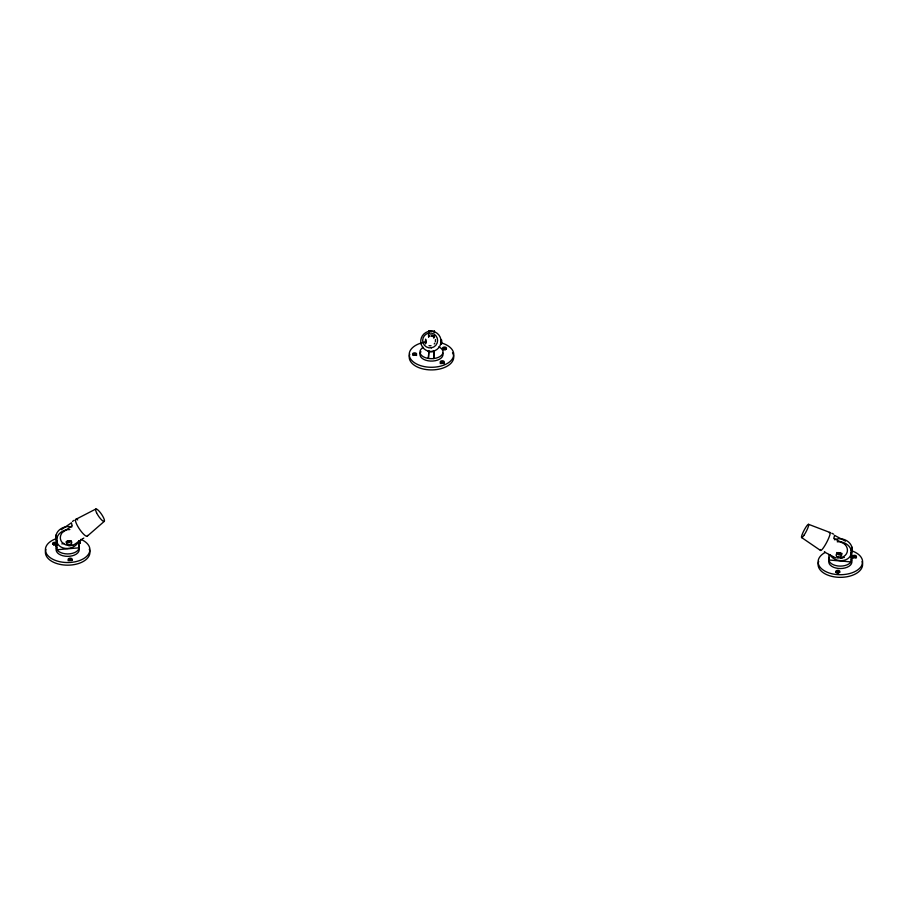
<?xml version="1.0" encoding="UTF-8"?>
<svg xmlns="http://www.w3.org/2000/svg" width="908" height="908" viewBox="0 0 908 908"><rect width="100%" height="100%" fill="white"/><g stroke="black" fill="none" stroke-linecap="round" stroke-linejoin="round"><path stroke-width="1.36" d="M434.433 336.425L434.433 335.551M434.433 336.72L434.433 337.424M425.477 343.633L425.534 341.998L425.546 343.111M425.636 341.476L425.636 340.636L425.602 343.769M425.477 342.191L425.648 339.127L425.557 343.133M428.553 336.755L428.69 331.42A10.351 10.34 -42 0 1 433.945 331.545L434.24 331.863M433.774 338.219L433.842 335.551M428.621 337.084L428.735 334.632M433.876 337.209L433.956 335.517M428.894 351.067L428.383 358.444L428.916 351.146M434.149 351.192L433.638 358.569L434.16 351.271M415.682 355.391L414.581 354.699L413.515 355.471M433.967 350.919L433.888 351.782M428.69 351.044L428.633 351.657M69.099 560.713L70.2 560.02L71.289 560.656M428.928 331.829L429.121 330.66L429.28 331.976M434.183 331.953L434.376 330.784L434.546 332.589M435.386 341.646L435.443 339.558M855.495 557.989L854.439 557.16L853.395 557.989M434.819 343.111L434.217 343.973M87.304 536.14L104.295 521.34M443.104 363.665L442.253 362.621L441.413 363.665M72.458 521.419L74.081 520.318M75.058 544.005L79.722 540.827M80.301 540.43L82.639 538.853M83.23 538.455L83.808 538.058M55.365 545.254L55.354 544.357L53.674 544.459A2.009 1.158 0 0 0 56.591 543.506A2.009 1.158 0 0 0 53.583 542.496A2.009 1.158 0 0 0 53.572 544.505L53.81 545.265M95.919 508.979L75.863 519.342M445.124 350.045C447.02 348.615 441.969 348.627 443.876 350.045M838.266 573.413C840.695 571.983 834.985 571.961 837.403 573.413M431.062 345.755L428.973 345.698M68.645 545.651L72.81 545.288M840.74 557.955L842.125 558.079M78.485 542.825L79.473 543.461M829.969 532.485L808.551 524.313M840.275 553.29L840.695 553.505A2.735 1.907 -13.7 0 1 841.375 555.741A2.735 1.907 -13.7 0 1 838.288 557.081M831.785 533.223L833.623 534.176M825.088 552.348L824.453 552.019A10.351 1.68 -62.4 0 1 824.498 551.655M825.724 552.688L828.266 554.016M830.173 555.015L828.902 554.345L828.845 559.986L851.068 561.916L851.068 550.01A11.543 9.318 14.6 0 0 837.221 541.804M830.809 555.344L833.351 556.672M833.987 557.001L834.622 557.33A3.904 3.144 14.6 0 0 835.825 557.807M820.48 550.43L801.594 537.525M433.831 351.986L433.445 351.555A10.351 10.34 -42 0 1 428.19 351.43L428.576 351.85M421.335 344.121L421.096 342.838M834.452 539.783A11.543 9.318 14.6 0 1 851.852 547.013L851.852 558.919M429.325 335.71L429.325 336.516M79.155 540.669L79.155 547.808L56.932 549.749L56.932 537.842A11.543 9.318 -14.7 0 1 69.859 529.546M71.811 526.969A11.543 9.318 -14.7 0 0 56.148 534.835L56.148 546.752M829.299 532.69A10.17 1.657 -62.4 0 1 826.541 542.632A10.17 1.657 -62.4 0 1 820.367 549.499M842.068 553.426A2.679 2.168 14.6 0 1 836.813 552.495M839.31 553.029A2.633 1.578 9.1 0 1 840.082 553.256M836.756 556.627A2.679 2.44 4.9 0 1 839.389 552.734M837.641 556.865A2.633 2.304 -10.2 0 1 836.972 556.468M838.3 557.035A2.236 2.156 -78.5 0 1 837.8 556.944M840.74 552.541A1.339 1.078 14.6 0 1 839.594 553.846A1.339 1.078 14.6 0 1 838.152 552.518M845.484 541.202A5.187 4.188 14.6 0 0 844.656 540.68L834.486 535.368A10.351 1.68 -62.4 0 1 833.714 538.365L843.873 543.676A3.904 3.144 14.6 0 1 845.087 544.539M845.076 544.539A10.59 8.547 14.6 0 1 846.449 553.823A10.59 8.547 14.6 0 1 837.028 557.966M851.261 557.296A11.543 6.662 0 0 1 840.32 566.115A11.543 6.662 0 0 1 829.447 557.262M829.787 554.595A11.543 9.318 14.6 0 0 841.33 560.667A11.543 9.318 14.6 0 0 851.068 554.3A22.791 22.325 -31.2 0 0 851.852 547.013M851.08 550.021A22.791 3.711 6.1 0 1 851.852 551.304A11.543 9.318 14.6 0 1 851.295 552.677M844.383 557.433A11.543 9.318 14.6 0 1 840.74 557.614M851.534 550.747A22.269 12.86 0 0 1 858.366 569.418A22.269 12.86 0 0 1 825.508 571.45A22.269 12.86 0 0 1 825.338 552.37M862.033 561.587A22.269 12.86 0 0 1 840.218 577.352A22.269 12.86 0 0 1 818.721 561.45M852.442 557.921A2.009 1.158 0 0 1 854.439 556.638A2.009 1.158 0 0 1 856.448 557.909M835.928 572.449A2.009 1.158 0 0 1 837.834 571.665A2.009 1.158 0 0 1 839.741 572.46M851.273 559.714A11.543 6.662 0 0 1 840.32 568.533A11.543 6.662 0 0 1 829.435 559.691M78.553 545.084A11.543 6.662 0 0 1 67.691 553.937A11.543 6.662 0 0 1 56.727 545.118M56.148 534.88A22.791 22.314 31.4 0 0 56.932 542.133A11.543 9.318 -14.7 0 0 67.601 548.466A11.543 9.318 -14.7 0 0 78.917 540.918M56.932 537.854A22.791 3.711 -6.2 0 0 56.148 539.136A11.543 9.318 -14.7 0 0 56.705 540.51M80.857 539.341A22.269 12.86 0 0 1 83.627 558.647A22.269 12.86 0 0 1 50.11 557.603A22.269 12.86 0 0 1 56.444 538.58M89.279 549.249A22.269 12.86 0 0 1 67.816 565.173A22.269 12.86 0 0 1 45.956 549.431M52.732 544.357A2.009 1.158 0 0 1 55.377 543.744A2.009 1.158 0 0 1 56.432 545.277M79.507 541.179A2.009 1.158 0 0 1 80.324 542.428A2.009 1.158 0 0 1 78.565 543.29M78.587 542.303A2.009 1.158 0 0 1 80.381 543.461M68.179 560.724A2.009 1.158 0 0 1 69.973 559.498A2.009 1.158 0 0 1 72.175 560.474M78.565 547.501A11.543 6.662 0 0 1 67.691 556.354A11.543 6.662 0 0 1 56.716 547.547M61.846 543.926A11.543 6.662 0 0 1 63.878 543.393M87.554 535.414A10.17 2.406 55.8 0 1 78.826 528.093A10.17 2.406 55.8 0 1 77.691 519.921M71.153 540.703A2.679 2.168 -14.7 0 1 66.136 541.713M70.529 544.596A2.236 2.1 80.8 0 1 70.052 544.743A2.735 1.839 11.2 0 1 66.829 543.801A2.735 1.839 11.2 0 1 66.999 541.52A2.236 0.579 -24.7 0 1 67.351 541.316M71.301 544.062A2.633 2.293 15 0 1 70.699 544.539M68.497 541.281A2.679 1.782 -20.9 0 1 71.426 541.554A2.679 1.782 -20.9 0 1 70.983 543.892M67.567 541.202A2.633 1.657 -11.2 0 1 68.327 540.873M69.814 540.748A1.339 1.078 -14.7 0 1 67.215 540.737M61.404 529.716A5.187 4.188 -14.7 0 1 62.153 529.114L71.494 522.77A10.351 2.452 55.8 0 0 72.277 525.777L62.936 532.111A3.904 3.144 -14.7 0 0 61.858 533.087A10.59 8.547 -14.7 0 0 62.05 542.36A10.59 8.547 -14.7 0 0 72.311 545.265M74.445 544.38A3.904 3.144 -14.7 0 1 73.117 545.084M430.971 336.403A22.791 8.762 -49.9 0 1 432.583 335.109M430.801 334.666A22.791 9.852 51.6 0 1 433.899 337.333M438.859 346.901A11.543 6.662 0 0 1 440.119 356.435A11.543 6.662 0 0 1 423.571 356.878A11.543 6.662 0 0 1 423.321 347.31M440.528 342.679A22.269 12.86 0 0 1 448.166 362.939A22.269 12.86 0 0 1 412.402 361.066A22.269 12.86 0 0 1 426.249 341.93M452.502 352.826A22.269 12.86 0 0 1 432.707 369.897A22.269 12.86 0 0 1 409.769 354.199M442.571 349.171A2.009 1.158 0 0 1 444.477 348.354A2.009 1.158 0 0 1 446.407 349.16M440.346 363.62A2.009 1.158 0 0 1 442.253 362.099A2.009 1.158 0 0 1 444.182 363.597M412.686 354.971A2.009 1.158 0 0 1 415.035 354.199A2.009 1.158 0 0 1 416.579 355.493M442.695 352.86A11.543 6.662 0 0 1 430.437 361.066A11.543 6.662 0 0 1 420.937 351.725M441.606 339.967A13.733 11.622 -1.7 0 1 441.742 342.078A13.733 12.122 5.1 0 1 441.492 344.314M441.174 340.057A9.613 8.49 5.1 0 1 440.845 341.828M440.823 342.668A9.613 8.149 -1.7 0 1 441.061 344.393M804.17 534.971A7.468 1.214 -62.4 0 0 808.619 524.359A7.468 1.214 -62.4 0 0 802.547 533.518A7.468 1.214 -62.4 0 0 804.17 534.971M853.27 557.421A2.009 1.158 0 0 0 856.448 556.593A2.009 1.158 0 0 0 853.611 555.424A2.009 1.158 0 0 0 853.27 557.421M836.722 572.483A2.009 1.158 0 0 0 839.843 571.586A2.009 1.158 0 0 0 836.938 570.474A2.009 1.158 0 0 0 836.722 572.483M69.121 560.327A2.009 1.158 0 0 0 72.197 559.373A2.009 1.158 0 0 0 69.235 558.307A2.009 1.158 0 0 0 69.121 560.327M96.532 512.668A7.468 1.771 55.8 0 0 104.159 521.43A7.468 1.771 55.8 0 0 99.437 511.51A7.468 1.771 55.8 0 0 96.532 512.668M443.331 349.149A2.009 1.158 0 0 0 446.498 348.309A2.009 1.158 0 0 0 443.66 347.151A2.009 1.158 0 0 0 443.331 349.149M441.095 362.894A2.009 1.158 0 0 0 444.262 362.054A2.009 1.158 0 0 0 441.424 360.885A2.009 1.158 0 0 0 441.095 362.894M413.515 355.005A2.009 1.158 0 0 0 416.602 354.075A2.009 1.158 0 0 0 413.662 352.996A2.009 1.158 0 0 0 413.515 355.005M431.368 347.832A7.468 7.468 -42 0 0 435.908 335.71A7.468 7.468 -42 0 0 423.151 337.844A7.468 7.468 -42 0 0 431.368 347.832M432.583 351.328A10.17 10.158 -42 0 0 438.757 334.848A10.17 10.158 -42 0 0 421.391 337.753A10.17 10.158 -42 0 0 432.583 351.328"/></g></svg>
